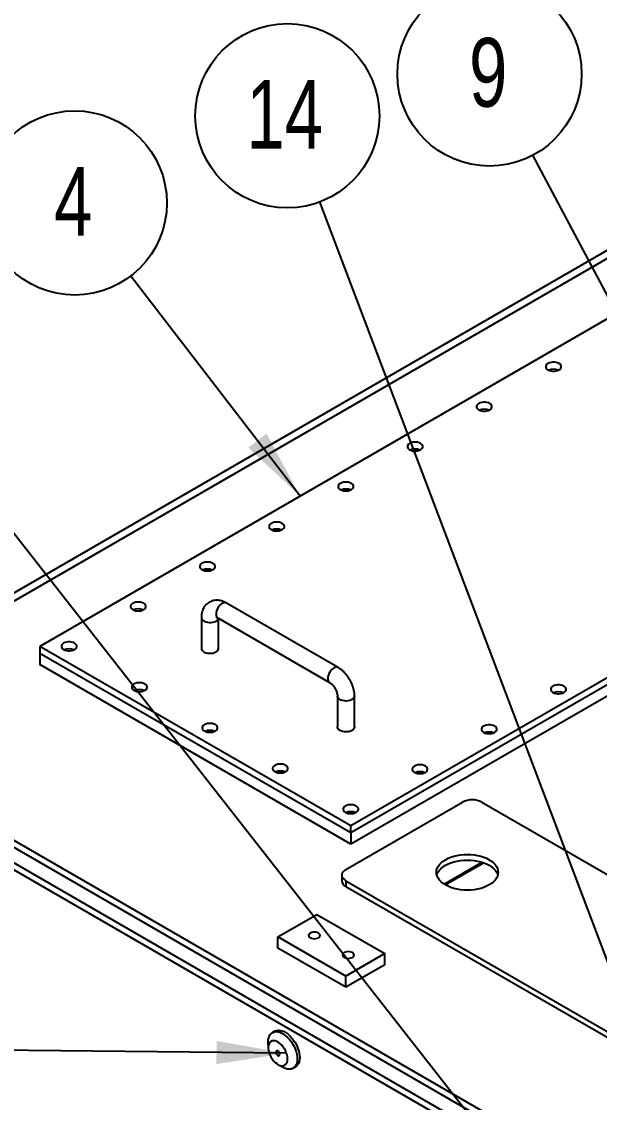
# Model space of a CAD drawing. Header units: inches. Extents: x -1 to 16.5, y 0 to 13.1.
# Drawn here: x 0.794 to 1.495, y 9.705 to 11.015 of the extents above; entities that cross this region are included whole.
import ezdxf

# ---------------------------------------------------------------- set-up
doc = ezdxf.new("R2010")
doc.units = ezdxf.units.IN
doc.header["$MEASUREMENT"] = 0
doc.layers.add('FORMAT', color=7, linetype='Continuous')
doc.styles.add('SLDTEXTSTYLE0', font='TXT', dxfattribs={"width": 0.75})
doc.dimstyles.new('SLDDIMSTYLE6', dxfattribs={"dimtxt": 0.18, "dimasz": 0.084961, "dimexe": 0, "dimexo": 0.0625, "dimgap": 0, "dimtad": 0, "dimtih": 1, "dimtoh": 1, "dimdec": 0, "dimrnd": 1e-09, "dimzin": 0, "dimdsep": 46, "dimtxsty": 'Standard', "dimsah": 1, "dimcen": 0.09, "dimadec": 0, "dimazin": 0, "dimtfac": 0.084961, "dimtdec": 0, "dimtofl": 0, "dimtmove": 0, "dimatfit": 3, "dimfxl": 0, "dimfrac": 2, "dimtolj": 1, "dimtzin": 0, "dimarcsym": 0})
doc.dimstyles.new('SLDDIMSTYLE7', dxfattribs={"dimtxt": 0.18, "dimasz": 0.026142, "dimexe": 0, "dimexo": 0.0625, "dimgap": 0, "dimtad": 0, "dimtih": 1, "dimtoh": 1, "dimdec": 0, "dimrnd": 1e-09, "dimzin": 0, "dimdsep": 46, "dimtxsty": 'Standard', "dimblk1": 'DOT', "dimblk2": 'DOT', "dimsah": 1, "dimcen": 0.09, "dimadec": 0, "dimazin": 0, "dimtfac": 0.026142, "dimtdec": 0, "dimtofl": 0, "dimtmove": 0, "dimatfit": 3, "dimldrblk": 'DOT', "dimfxl": 0, "dimfrac": 2, "dimtolj": 1, "dimtzin": 0, "dimarcsym": 0})

# ---------------------------------------------------------------- blocks, each defined once
blk = doc.blocks.new('Drawing View43')
at = {"color": 7, "linetype": 'Continuous', "lineweight": 25}
for p, q in [((-1.8888, 0.6757), (-2.9966, 0.0361)), ((-2.9819, 0.0548), (-1.9433, 0.6544)), ((-2.0067, 0.5345), (-2.7138, 0.1263)), ((-1.6295, 0.3168), (-2.3367, -0.0914)), ((-1.6295, 0.3083), (-2.3367, -0.0999)), ((-1.6295, 0.3083), (-2.3367, -0.0999)), ((-1.6295, 0.2947), (-2.3367, -0.1135)), ((-2.3519, 0.1007), (-2.4874, 0.1789)), ((-2.5178, 0.1614), (-2.5178, 0.1239)), ((-2.4979, 0.1609), (-2.3623, 0.0826)), ((-2.497, 0.1239), (-2.497, 0.1603)), ((-2.7138, 0.1263), (-2.7138, 0.1178)), ((-2.3367, -0.0914), (-2.7138, 0.1263)), ((-2.3367, -0.0999), (-2.7138, 0.1178)), ((-2.3367, -0.0999), (-2.7138, 0.1178)), ((-2.7138, 0.1178), (-2.7138, 0.1042)), ((-2.3367, -0.1135), (-2.7138, 0.1042)), ((-2.3528, 0.0661), (-2.3528, 0.0287)), ((-2.332, 0.0287), (-2.332, 0.0661)), ((-1.2289, -0.9844), (-2.9966, 0.0361)), ((-1.2289, -0.9929), (-2.9966, 0.0276)), ((-2.9981, 0.0098), (-1.2598, -0.9937)), ((-2.9981, 0.0013), (-1.2598, -1.0022)), ((-2.3425, -0.1442), (-2.2011, -0.0625)), ((-2.1776, -0.0625), (-1.4115, -0.5047)), ((-2.3367, -0.0999), (-2.3367, -0.0914)), ((-2.3367, -0.0999), (-2.3367, -0.1135)), ((-2.2232, -0.162), (-2.1771, -0.1354)), ((-2.222, -0.1627), (-2.1756, -0.1359)), ((-2.3474, -0.151), (-2.3474, -0.1578)), ((-2.3425, -0.1578), (-1.5765, -0.6)), ((-2.3425, -0.1578), (-2.3425, -0.1646)), ((-2.3425, -0.1646), (-1.5765, -0.6068)), ((-2.425, -0.2258), (-2.3779, -0.1986)), ((-2.3779, -0.1986), (-2.2954, -0.2462)), ((-2.425, -0.2394), (-2.425, -0.2258)), ((-2.3425, -0.2734), (-2.425, -0.2258)), ((-2.3425, -0.287), (-2.425, -0.2394)), ((-2.2954, -0.2462), (-2.3425, -0.2734)), ((-2.2954, -0.2598), (-2.2954, -0.2462)), ((-2.2954, -0.2598), (-2.3425, -0.287)), ((-2.3425, -0.287), (-2.3425, -0.2734)), ((-2.4287, -0.3402), (-2.4317, -0.3419)), ((-2.4067, -0.3852), (-2.4037, -0.3835))]:
    blk.add_line(p, q, dxfattribs=at)
at = {"color": 7, "linetype": 'Continuous', "lineweight": 25, "flags": 128}
for points in [[(-2.084, 0.4618), (-2.0827, 0.4627), (-2.0818, 0.4638), (-2.0813, 0.465), (-2.0813, 0.4662), (-2.0818, 0.4674), (-2.0827, 0.4685), (-2.084, 0.4694), (-2.0857, 0.4702), (-2.0875, 0.4707), (-2.0896, 0.471), (-2.0917, 0.471), (-2.0937, 0.4707), (-2.0956, 0.4702), (-2.0973, 0.4694), (-2.0986, 0.4685), (-2.0995, 0.4674), (-2.1, 0.4662), (-2.1, 0.465), (-2.0995, 0.4638), (-2.0986, 0.4627), (-2.0973, 0.4618), (-2.0956, 0.461), (-2.0937, 0.4605), (-2.0917, 0.4602), (-2.0896, 0.4602), (-2.0875, 0.4605), (-2.0857, 0.461), (-2.084, 0.4618)], [(-2.168, 0.4133), (-2.1667, 0.4142), (-2.1658, 0.4153), (-2.1653, 0.4165), (-2.1653, 0.4177), (-2.1658, 0.4189), (-2.1667, 0.42), (-2.168, 0.421), (-2.1696, 0.4217), (-2.1715, 0.4222), (-2.1736, 0.4225), (-2.1757, 0.4225), (-2.1777, 0.4222), (-2.1796, 0.4217), (-2.1812, 0.421), (-2.1825, 0.42), (-2.1835, 0.4189), (-2.1839, 0.4177), (-2.1839, 0.4165), (-2.1835, 0.4153), (-2.1825, 0.4142), (-2.1812, 0.4133), (-2.1796, 0.4125), (-2.1777, 0.412), (-2.1757, 0.4117), (-2.1736, 0.4117), (-2.1715, 0.412), (-2.1696, 0.4125), (-2.168, 0.4133)], [(-2.2519, 0.3648), (-2.2506, 0.3658), (-2.2497, 0.3669), (-2.2493, 0.368), (-2.2493, 0.3693), (-2.2497, 0.3704), (-2.2506, 0.3715), (-2.2519, 0.3725), (-2.2536, 0.3732), (-2.2555, 0.3738), (-2.2575, 0.374), (-2.2596, 0.374), (-2.2617, 0.3738), (-2.2636, 0.3732), (-2.2652, 0.3725), (-2.2665, 0.3715), (-2.2674, 0.3704), (-2.2679, 0.3693), (-2.2679, 0.368), (-2.2674, 0.3669), (-2.2665, 0.3658), (-2.2652, 0.3648), (-2.2636, 0.3641), (-2.2617, 0.3635), (-2.2596, 0.3633), (-2.2575, 0.3633), (-2.2555, 0.3635), (-2.2536, 0.3641), (-2.2519, 0.3648)], [(-2.3359, 0.3164), (-2.3346, 0.3173), (-2.3337, 0.3184), (-2.3332, 0.3196), (-2.3332, 0.3208), (-2.3337, 0.322), (-2.3346, 0.3231), (-2.3359, 0.324), (-2.3376, 0.3248), (-2.3395, 0.3253), (-2.3415, 0.3256), (-2.3436, 0.3256), (-2.3456, 0.3253), (-2.3475, 0.3248), (-2.3492, 0.324), (-2.3505, 0.3231), (-2.3514, 0.322), (-2.3519, 0.3208), (-2.3519, 0.3196), (-2.3514, 0.3184), (-2.3505, 0.3173), (-2.3492, 0.3164), (-2.3475, 0.3156), (-2.3456, 0.3151), (-2.3436, 0.3148), (-2.3415, 0.3148), (-2.3395, 0.3151), (-2.3376, 0.3156), (-2.3359, 0.3164)], [(-2.4199, 0.2679), (-2.4186, 0.2688), (-2.4177, 0.2699), (-2.4172, 0.2711), (-2.4172, 0.2723), (-2.4177, 0.2735), (-2.4186, 0.2746), (-2.4199, 0.2755), (-2.4215, 0.2763), (-2.4234, 0.2768), (-2.4255, 0.2771), (-2.4276, 0.2771), (-2.4296, 0.2768), (-2.4315, 0.2763), (-2.4331, 0.2755), (-2.4345, 0.2746), (-2.4354, 0.2735), (-2.4358, 0.2723), (-2.4358, 0.2711), (-2.4354, 0.2699), (-2.4345, 0.2688), (-2.4331, 0.2679), (-2.4315, 0.2671), (-2.4296, 0.2666), (-2.4276, 0.2663), (-2.4255, 0.2663), (-2.4234, 0.2666), (-2.4215, 0.2671), (-2.4199, 0.2679)], [(-2.5039, 0.2194), (-2.5025, 0.2203), (-2.5016, 0.2214), (-2.5012, 0.2226), (-2.5012, 0.2238), (-2.5016, 0.225), (-2.5025, 0.2261), (-2.5039, 0.2271), (-2.5055, 0.2278), (-2.5074, 0.2283), (-2.5094, 0.2286), (-2.5115, 0.2286), (-2.5136, 0.2283), (-2.5155, 0.2278), (-2.5171, 0.2271), (-2.5184, 0.2261), (-2.5193, 0.225), (-2.5198, 0.2238), (-2.5198, 0.2226), (-2.5193, 0.2214), (-2.5184, 0.2203), (-2.5171, 0.2194), (-2.5155, 0.2186), (-2.5136, 0.2181), (-2.5115, 0.2179), (-2.5094, 0.2179), (-2.5074, 0.2181), (-2.5055, 0.2186), (-2.5039, 0.2194)], [(-2.5878, 0.1709), (-2.5865, 0.1719), (-2.5856, 0.173), (-2.5851, 0.1741), (-2.5851, 0.1754), (-2.5856, 0.1765), (-2.5865, 0.1776), (-2.5878, 0.1786), (-2.5895, 0.1793), (-2.5914, 0.1799), (-2.5934, 0.1801), (-2.5955, 0.1801), (-2.5976, 0.1799), (-2.5994, 0.1793), (-2.6011, 0.1786), (-2.6024, 0.1776), (-2.6033, 0.1765), (-2.6038, 0.1754), (-2.6038, 0.1741), (-2.6033, 0.173), (-2.6024, 0.1719), (-2.6011, 0.1709), (-2.5994, 0.1702), (-2.5976, 0.1696), (-2.5955, 0.1694), (-2.5934, 0.1694), (-2.5914, 0.1696), (-2.5895, 0.1702), (-2.5878, 0.1709)], [(-2.4874, 0.1789), (-2.4876, 0.179), (-2.4889, 0.1794), (-2.4903, 0.1793), (-2.4919, 0.1788), (-2.4934, 0.1779), (-2.495, 0.1766), (-2.4964, 0.175), (-2.4977, 0.1731), (-2.4987, 0.1711), (-2.4995, 0.1691), (-2.4999, 0.1671), (-2.5, 0.1652), (-2.4997, 0.1635), (-2.4992, 0.1621), (-2.4983, 0.1611), (-2.4979, 0.1609)], [(-2.5178, 0.1614), (-2.5176, 0.1602), (-2.517, 0.159), (-2.5158, 0.1579), (-2.5143, 0.1569), (-2.5125, 0.1561), (-2.5104, 0.1556), (-2.5082, 0.1554), (-2.506, 0.1554), (-2.5038, 0.1557), (-2.5018, 0.1563), (-2.5, 0.1571)], [(-2.6718, 0.1225), (-2.6705, 0.1234), (-2.6696, 0.1245), (-2.6691, 0.1257), (-2.6691, 0.1269), (-2.6696, 0.1281), (-2.6705, 0.1292), (-2.6718, 0.1301), (-2.6734, 0.1309), (-2.6753, 0.1314), (-2.6774, 0.1317), (-2.6795, 0.1317), (-2.6815, 0.1314), (-2.6834, 0.1309), (-2.6851, 0.1301), (-2.6864, 0.1292), (-2.6873, 0.1281), (-2.6877, 0.1269), (-2.6877, 0.1257), (-2.6873, 0.1245), (-2.6864, 0.1234), (-2.6851, 0.1225), (-2.6834, 0.1217), (-2.6815, 0.1212), (-2.6795, 0.1209), (-2.6774, 0.1209), (-2.6753, 0.1212), (-2.6734, 0.1217), (-2.6718, 0.1225)], [(-2.5178, 0.1239), (-2.5176, 0.1228), (-2.517, 0.1216), (-2.5158, 0.1204), (-2.5143, 0.1195), (-2.5125, 0.1187), (-2.5104, 0.1182), (-2.5082, 0.118), (-2.506, 0.118), (-2.5038, 0.1183), (-2.5018, 0.1189), (-2.5, 0.1197)], [(-2.3519, 0.1007), (-2.3521, 0.1007), (-2.3533, 0.1011), (-2.3548, 0.1011), (-2.3563, 0.1006), (-2.3579, 0.0996), (-2.3595, 0.0983), (-2.3609, 0.0967), (-2.3622, 0.0949), (-2.3632, 0.0929), (-2.364, 0.0908), (-2.3644, 0.0888), (-2.3645, 0.0869), (-2.3642, 0.0853), (-2.3636, 0.0839), (-2.3627, 0.0829), (-2.3624, 0.0826)], [(-2.5864, 0.0731), (-2.585, 0.0741), (-2.5841, 0.0752), (-2.5837, 0.0764), (-2.5837, 0.0776), (-2.5841, 0.0787), (-2.585, 0.0798), (-2.5864, 0.0808), (-2.588, 0.0815), (-2.5899, 0.0821), (-2.5919, 0.0823), (-2.594, 0.0823), (-2.5961, 0.0821), (-2.598, 0.0815), (-2.5996, 0.0808), (-2.6009, 0.0798), (-2.6018, 0.0787), (-2.6023, 0.0776), (-2.6023, 0.0764), (-2.6018, 0.0752), (-2.6009, 0.0741), (-2.5996, 0.0731), (-2.598, 0.0724), (-2.5961, 0.0718), (-2.594, 0.0716), (-2.5919, 0.0716), (-2.5899, 0.0718), (-2.588, 0.0724), (-2.5864, 0.0731)], [(-2.0781, 0.0706), (-2.0768, 0.0715), (-2.0759, 0.0726), (-2.0754, 0.0738), (-2.0754, 0.075), (-2.0759, 0.0762), (-2.0768, 0.0773), (-2.0781, 0.0782), (-2.0798, 0.079), (-2.0817, 0.0795), (-2.0837, 0.0798), (-2.0858, 0.0798), (-2.0878, 0.0795), (-2.0897, 0.079), (-2.0914, 0.0782), (-2.0927, 0.0773), (-2.0936, 0.0762), (-2.0941, 0.075), (-2.0941, 0.0738), (-2.0936, 0.0726), (-2.0927, 0.0715), (-2.0914, 0.0706), (-2.0897, 0.0698), (-2.0878, 0.0693), (-2.0858, 0.069), (-2.0837, 0.069), (-2.0817, 0.0693), (-2.0798, 0.0698), (-2.0781, 0.0706)], [(-2.332, 0.0661), (-2.332, 0.066), (-2.3323, 0.0647), (-2.3331, 0.0635), (-2.3343, 0.0624), (-2.3359, 0.0614), (-2.3378, 0.0607), (-2.3399, 0.0603), (-2.3421, 0.0601), (-2.3444, 0.0602), (-2.3465, 0.0606), (-2.3485, 0.0612), (-2.3501, 0.0621), (-2.3515, 0.0632), (-2.3523, 0.0644), (-2.3528, 0.0656), (-2.3528, 0.0661)], [(-2.5009, 0.0238), (-2.4996, 0.0248), (-2.4987, 0.0258), (-2.4982, 0.027), (-2.4982, 0.0282), (-2.4987, 0.0294), (-2.4996, 0.0305), (-2.5009, 0.0315), (-2.5026, 0.0322), (-2.5044, 0.0327), (-2.5065, 0.033), (-2.5086, 0.033), (-2.5106, 0.0327), (-2.5125, 0.0322), (-2.5142, 0.0315), (-2.5155, 0.0305), (-2.5164, 0.0294), (-2.5169, 0.0282), (-2.5169, 0.027), (-2.5164, 0.0258), (-2.5155, 0.0248), (-2.5142, 0.0238), (-2.5125, 0.023), (-2.5106, 0.0225), (-2.5086, 0.0223), (-2.5065, 0.0223), (-2.5044, 0.0225), (-2.5026, 0.023), (-2.5009, 0.0238)], [(-2.332, 0.0287), (-2.332, 0.0285), (-2.3323, 0.0273), (-2.3331, 0.026), (-2.3343, 0.0249), (-2.3359, 0.024), (-2.3378, 0.0233), (-2.3399, 0.0229), (-2.3421, 0.0227), (-2.3444, 0.0228), (-2.3465, 0.0232), (-2.3485, 0.0238), (-2.3501, 0.0247), (-2.3515, 0.0257), (-2.3523, 0.0269), (-2.3528, 0.0282), (-2.3528, 0.0287)], [(-2.1621, 0.0221), (-2.1608, 0.0231), (-2.1599, 0.0241), (-2.1594, 0.0253), (-2.1594, 0.0265), (-2.1599, 0.0277), (-2.1608, 0.0288), (-2.1621, 0.0298), (-2.1637, 0.0305), (-2.1656, 0.031), (-2.1677, 0.0313), (-2.1698, 0.0313), (-2.1718, 0.031), (-2.1737, 0.0305), (-2.1753, 0.0298), (-2.1767, 0.0288), (-2.1776, 0.0277), (-2.178, 0.0265), (-2.178, 0.0253), (-2.1776, 0.0241), (-2.1767, 0.0231), (-2.1753, 0.0221), (-2.1737, 0.0213), (-2.1718, 0.0208), (-2.1698, 0.0206), (-2.1677, 0.0206), (-2.1656, 0.0208), (-2.1637, 0.0213), (-2.1621, 0.0221)], [(-2.4155, -0.0255), (-2.4142, -0.0246), (-2.4132, -0.0235), (-2.4128, -0.0223), (-2.4128, -0.0211), (-2.4132, -0.0199), (-2.4142, -0.0188), (-2.4155, -0.0179), (-2.4171, -0.0171), (-2.419, -0.0166), (-2.421, -0.0163), (-2.4231, -0.0163), (-2.4252, -0.0166), (-2.4271, -0.0171), (-2.4287, -0.0179), (-2.43, -0.0188), (-2.4309, -0.0199), (-2.4314, -0.0211), (-2.4314, -0.0223), (-2.4309, -0.0235), (-2.43, -0.0246), (-2.4287, -0.0255), (-2.4271, -0.0263), (-2.4252, -0.0268), (-2.4231, -0.0271), (-2.421, -0.0271), (-2.419, -0.0268), (-2.4171, -0.0263), (-2.4155, -0.0255)], [(-2.2461, -0.0264), (-2.2447, -0.0254), (-2.2438, -0.0243), (-2.2434, -0.0231), (-2.2434, -0.0219), (-2.2438, -0.0208), (-2.2447, -0.0197), (-2.2461, -0.0187), (-2.2477, -0.018), (-2.2496, -0.0174), (-2.2516, -0.0172), (-2.2537, -0.0172), (-2.2558, -0.0174), (-2.2577, -0.018), (-2.2593, -0.0187), (-2.2606, -0.0197), (-2.2615, -0.0208), (-2.262, -0.0219), (-2.262, -0.0231), (-2.2615, -0.0243), (-2.2606, -0.0254), (-2.2593, -0.0264), (-2.2577, -0.0271), (-2.2558, -0.0277), (-2.2537, -0.0279), (-2.2516, -0.0279), (-2.2496, -0.0277), (-2.2477, -0.0271), (-2.2461, -0.0264)], [(-2.33, -0.0748), (-2.3287, -0.0739), (-2.3278, -0.0728), (-2.3273, -0.0716), (-2.3273, -0.0704), (-2.3278, -0.0692), (-2.3287, -0.0681), (-2.33, -0.0672), (-2.3317, -0.0664), (-2.3336, -0.0659), (-2.3356, -0.0656), (-2.3377, -0.0656), (-2.3398, -0.0659), (-2.3416, -0.0664), (-2.3433, -0.0672), (-2.3446, -0.0681), (-2.3455, -0.0692), (-2.346, -0.0704), (-2.346, -0.0716), (-2.3455, -0.0728), (-2.3446, -0.0739), (-2.3433, -0.0748), (-2.3416, -0.0756), (-2.3398, -0.0761), (-2.3377, -0.0764), (-2.3356, -0.0764), (-2.3336, -0.0761), (-2.3317, -0.0756), (-2.33, -0.0748)], [(-2.2218, -0.1629), (-2.2246, -0.1611), (-2.227, -0.1591), (-2.229, -0.157), (-2.2306, -0.1547), (-2.2318, -0.1524), (-2.2325, -0.15), (-2.2327, -0.1476), (-2.2325, -0.1451), (-2.2318, -0.1427), (-2.2306, -0.1404), (-2.229, -0.1382), (-2.227, -0.136), (-2.2246, -0.1341), (-2.2218, -0.1323), (-2.2186, -0.1306), (-2.2152, -0.1292), (-2.2115, -0.1281), (-2.2076, -0.1271), (-2.2036, -0.1265), (-2.1994, -0.126), (-2.1952, -0.1259), (-2.191, -0.126), (-2.1869, -0.1265), (-2.1828, -0.1271), (-2.179, -0.1281), (-2.1753, -0.1292), (-2.1719, -0.1306), (-2.1687, -0.1323), (-2.1659, -0.1341), (-2.1635, -0.136), (-2.1614, -0.1382), (-2.1598, -0.1404), (-2.1587, -0.1427), (-2.158, -0.1451), (-2.1577, -0.1476), (-2.158, -0.15), (-2.1587, -0.1524), (-2.1598, -0.1547), (-2.1614, -0.157), (-2.1635, -0.1591), (-2.1659, -0.1611), (-2.1687, -0.1629), (-2.1719, -0.1645), (-2.1753, -0.1659), (-2.179, -0.1671), (-2.1828, -0.168), (-2.1869, -0.1687), (-2.191, -0.1691), (-2.1952, -0.1692), (-2.1994, -0.1691), (-2.2036, -0.1687), (-2.2076, -0.168), (-2.2115, -0.1671), (-2.2152, -0.1659), (-2.2186, -0.1645), (-2.2218, -0.1629)], [(-2.2323, -0.151), (-2.2318, -0.1495), (-2.2306, -0.1472), (-2.229, -0.145), (-2.227, -0.1428), (-2.2246, -0.1409), (-2.2218, -0.1391), (-2.2186, -0.1374), (-2.2152, -0.136), (-2.2115, -0.1349), (-2.2076, -0.1339), (-2.2036, -0.1333), (-2.1994, -0.1329), (-2.1952, -0.1327), (-2.191, -0.1329), (-2.1869, -0.1333), (-2.1828, -0.1339), (-2.179, -0.1349), (-2.1753, -0.136), (-2.1719, -0.1374), (-2.1687, -0.1391), (-2.1659, -0.1409), (-2.1635, -0.1428), (-2.1614, -0.145), (-2.1598, -0.1472), (-2.1587, -0.1495), (-2.1582, -0.151)], [(-2.3425, -0.1442), (-2.3444, -0.1454), (-2.3459, -0.1469), (-2.3469, -0.1485), (-2.3474, -0.1501), (-2.3474, -0.1518), (-2.3469, -0.1535), (-2.3459, -0.155), (-2.3444, -0.1565), (-2.3425, -0.1578)], [(-2.3759, -0.227), (-2.3748, -0.2261), (-2.3741, -0.2251), (-2.3738, -0.2241), (-2.3741, -0.223), (-2.3748, -0.2221), (-2.3759, -0.2212), (-2.3773, -0.2206), (-2.379, -0.2202), (-2.3808, -0.22), (-2.3827, -0.2202), (-2.3844, -0.2206), (-2.3858, -0.2212), (-2.3869, -0.2221), (-2.3876, -0.223), (-2.3879, -0.2241), (-2.3876, -0.2251), (-2.3869, -0.2261), (-2.3858, -0.227), (-2.3844, -0.2276), (-2.3827, -0.228), (-2.3808, -0.2282), (-2.379, -0.228), (-2.3773, -0.2276), (-2.3759, -0.227)], [(-2.3346, -0.2508), (-2.3335, -0.2499), (-2.3328, -0.249), (-2.3326, -0.2479), (-2.3328, -0.2469), (-2.3335, -0.2459), (-2.3346, -0.245), (-2.3361, -0.2444), (-2.3378, -0.244), (-2.3396, -0.2438), (-2.3414, -0.244), (-2.3431, -0.2444), (-2.3446, -0.245), (-2.3457, -0.2459), (-2.3464, -0.2469), (-2.3466, -0.2479), (-2.3464, -0.249), (-2.3457, -0.2499), (-2.3446, -0.2508), (-2.3431, -0.2514), (-2.3414, -0.2518), (-2.3396, -0.252), (-2.3378, -0.2518), (-2.3361, -0.2514), (-2.3346, -0.2508)], [(-2.4287, -0.3402), (-2.4283, -0.34), (-2.4264, -0.3393), (-2.4243, -0.3391), (-2.4221, -0.3392), (-2.4198, -0.3398), (-2.4174, -0.3408), (-2.415, -0.3422), (-2.4126, -0.344), (-2.4103, -0.3461), (-2.4081, -0.3485), (-2.406, -0.3511), (-2.4041, -0.3539), (-2.4025, -0.3569), (-2.4011, -0.36), (-2.4, -0.3631), (-2.3992, -0.3662), (-2.3987, -0.3692), (-2.3985, -0.3721), (-2.3987, -0.3748), (-2.3992, -0.3772), (-2.4, -0.3794), (-2.4011, -0.3812), (-2.4025, -0.3827), (-2.4037, -0.3835)], [(-2.4368, -0.3534), (-2.4367, -0.3507), (-2.4362, -0.3482), (-2.4354, -0.3461), (-2.4343, -0.3443), (-2.4329, -0.3428), (-2.4312, -0.3417), (-2.4293, -0.341), (-2.4273, -0.3408), (-2.4251, -0.3409), (-2.4227, -0.3415), (-2.4204, -0.3425), (-2.4179, -0.3439), (-2.4156, -0.3457), (-2.4132, -0.3478), (-2.411, -0.3502), (-2.409, -0.3528), (-2.4071, -0.3556), (-2.4054, -0.3586), (-2.404, -0.3617), (-2.4029, -0.3648), (-2.4021, -0.3679), (-2.4016, -0.3709), (-2.4015, -0.3738), (-2.4016, -0.3765), (-2.4021, -0.3789), (-2.4029, -0.3811), (-2.404, -0.3829), (-2.4054, -0.3844), (-2.4071, -0.3855), (-2.409, -0.3861), (-2.411, -0.3864), (-2.4132, -0.3862), (-2.4156, -0.3856), (-2.4179, -0.3846), (-2.4204, -0.3833), (-2.4224, -0.3818)], [(-2.4133, -0.3738), (-2.4134, -0.3714), (-2.4139, -0.3689), (-2.4148, -0.3663), (-2.4159, -0.3637), (-2.4173, -0.3613), (-2.4189, -0.359), (-2.4206, -0.3569), (-2.4226, -0.3551), (-2.4245, -0.3537), (-2.4265, -0.3526), (-2.4285, -0.352), (-2.4303, -0.3518), (-2.4321, -0.352), (-2.4336, -0.3527), (-2.4348, -0.3537), (-2.4358, -0.3552), (-2.4364, -0.357), (-2.4368, -0.3591), (-2.4368, -0.3614), (-2.4364, -0.3638), (-2.4358, -0.3664), (-2.4348, -0.369), (-2.4336, -0.3715), (-2.4321, -0.3739), (-2.4303, -0.3761), (-2.4285, -0.378), (-2.4265, -0.3796), (-2.4245, -0.3809), (-2.4226, -0.3817), (-2.4206, -0.3821), (-2.4189, -0.3821), (-2.4173, -0.3817), (-2.4159, -0.3808), (-2.4148, -0.3796), (-2.4139, -0.3779), (-2.4134, -0.376), (-2.4133, -0.3738)], [(-2.4365, -0.3573), (-2.4367, -0.3563), (-2.4368, -0.3534)], [(-2.4227, -0.3684), (-2.4229, -0.3672), (-2.4234, -0.366), (-2.4241, -0.365), (-2.425, -0.3642), (-2.426, -0.3639), (-2.4267, -0.3641), (-2.4272, -0.3647), (-2.4274, -0.3656), (-2.4272, -0.3668), (-2.4267, -0.368), (-2.426, -0.369), (-2.425, -0.3697), (-2.4241, -0.37), (-2.4234, -0.3699), (-2.4229, -0.3693), (-2.4227, -0.3684)]]:
    blk.add_lwpolyline(points, dxfattribs=at)
at = {"color": 7, "linetype": 'Continuous', "lineweight": 25}
for centre, radius, start, end in [((-2.0906, 0.4478), 0.0147, 66.8051, 113.1949), ((-2.1746, 0.3993), 0.0147, 66.8051, 113.1949), ((-2.2586, 0.3509), 0.0147, 66.8051, 113.1949), ((-2.3425, 0.3024), 0.0147, 66.8051, 113.1949), ((-2.4265, 0.2539), 0.0147, 66.8051, 113.1949), ((-2.5105, 0.2054), 0.0147, 66.8051, 113.1949), ((-2.5945, 0.157), 0.0147, 66.8051, 113.1949), ((-2.5026, 0.1624), 0.00584, 296.3444, 340.636), ((-2.6784, 0.1085), 0.0147, 66.8051, 113.1949), ((-2.5021, 0.1244), 0.00515, 293.8101, 354.8697), ((-2.593, 0.0592), 0.0147, 66.8051, 113.1949), ((-2.0847, 0.0566), 0.0147, 66.8051, 113.1949), ((-2.5075, 0.0098), 0.0147, 66.8051, 113.1949), ((-2.1687, 0.0081), 0.0147, 66.8051, 113.1949), ((-2.4221, -0.0395), 0.0147, 66.8051, 113.1949), ((-2.2527, -0.0403), 0.0147, 66.8051, 113.1949), ((-2.1893, -0.0851), 0.0255, 62.4805, 117.5195), ((-2.3367, -0.0888), 0.0147, 66.8051, 113.1949), ((-2.3393, -0.1571), 0.00816, 184.7823, 246.5379)]:
    blk.add_arc(centre, radius, start, end, dxfattribs=at)
for points, knots in [([(-2.4874, 0.1789), (-2.488, 0.1792), (-2.4896, 0.1801), (-2.4921, 0.1811), (-2.495, 0.1819), (-2.4977, 0.1823), (-2.5004, 0.1823), (-2.5031, 0.182), (-2.5057, 0.1812), (-2.5082, 0.18), (-2.5105, 0.1785), (-2.5124, 0.1767), (-2.5141, 0.1746), (-2.5155, 0.1723), (-2.5165, 0.1697), (-2.5173, 0.167), (-2.5177, 0.1642), (-2.5178, 0.1623), (-2.5178, 0.1614)], [0, 0, 0, 0, 0.042855, 0.118271, 0.184422, 0.248247, 0.309998, 0.370155, 0.435209, 0.498403, 0.560261, 0.621419, 0.682529, 0.744359, 0.807646, 0.873016, 0.940834, 1, 1, 1, 1]), ([(-2.4993, 0.1615), (-2.4993, 0.1615), (-2.4994, 0.1615), (-2.4991, 0.1615), (-2.4986, 0.1613), (-2.4981, 0.161), (-2.4979, 0.1609)], [0, 0, 0, 0, 0.015407, 0.382079, 0.724846, 1, 1, 1, 1]), ([(-2.332, 0.0661), (-2.332, 0.0668), (-2.332, 0.0685), (-2.3324, 0.0714), (-2.3331, 0.0748), (-2.3341, 0.0782), (-2.3354, 0.0815), (-2.337, 0.0848), (-2.3389, 0.0879), (-2.3409, 0.0908), (-2.3432, 0.0936), (-2.3457, 0.0961), (-2.3483, 0.0983), (-2.3504, 0.0998), (-2.3516, 0.1005), (-2.3519, 0.1007)], [0, 0, 0, 0, 0.048986, 0.133537, 0.218093, 0.302463, 0.38648, 0.47023, 0.553927, 0.637834, 0.722169, 0.807239, 0.893309, 0.974577, 1, 1, 1, 1]), ([(-2.3623, 0.0826), (-2.3622, 0.0825), (-2.3616, 0.0822), (-2.3607, 0.0815), (-2.3594, 0.0804), (-2.3581, 0.0789), (-2.3569, 0.0773), (-2.3557, 0.0755), (-2.3547, 0.0735), (-2.3539, 0.0716), (-2.3533, 0.0697), (-2.3529, 0.068), (-2.3528, 0.0668), (-2.3528, 0.0663), (-2.3528, 0.0661)], [0, 0, 0, 0, 0.046528, 0.132655, 0.220911, 0.311766, 0.404747, 0.499154, 0.59419, 0.688912, 0.782411, 0.874051, 0.96347, 1, 1, 1, 1])]:
    blk.add_open_spline(points, degree=3, knots=knots, dxfattribs=at)
blk = doc.blocks.new('SW_NOTE_0_38')
at = {"layer": 'FORMAT', "color": 0}
blk.add_circle((-0.0681, 0.0886), 0.1117, dxfattribs=at)
at = {"layer": 'FORMAT', "color": 0, "insert": (-0.0698, 0.1321), "char_height": 0.0833, "attachment_point": 2, "style": 'SLDTEXTSTYLE0'}
blk.add_mtext('4', dxfattribs=at)
blk = doc.blocks.new('SW_NOTE_0_48')
at = {"layer": 'FORMAT', "color": 0}
blk.add_circle((-0.0396, 0.1045), 0.1117, dxfattribs=at)
at = {"layer": 'FORMAT', "color": 0, "insert": (-0.0429, 0.148), "char_height": 0.08333, "attachment_point": 2, "style": 'SLDTEXTSTYLE0'}
blk.add_mtext('14', dxfattribs=at)
blk = doc.blocks.new('SW_NOTE_0_52')
at = {"layer": 'FORMAT', "color": 0}
blk.add_circle((-0.0525, 0.0986), 0.1117, dxfattribs=at)
at = {"layer": 'FORMAT', "color": 0, "insert": (-0.0541, 0.1422), "char_height": 0.0833, "attachment_point": 2, "style": 'SLDTEXTSTYLE0'}
blk.add_mtext('9', dxfattribs=at)
blk = doc.blocks.new('_Dot')
at = {"color": 0, "linetype": 'ByBlock', "lineweight": -2}
blk.add_line((-0.5, 0), (-1, 0), dxfattribs=at)
at = {"color": 0, "linetype": 'ByBlock', "const_width": 0.5}
blk.add_lwpolyline([(-0.25, 0, 1), (0.25, 0, 1)], format="xyb", close=True, dxfattribs=at)

msp = doc.modelspace()

# ---------------------------------------------------------------- block references
at = {"color": 7, "linetype": 'Continuous', "lineweight": 25}
msp.add_blockref('Drawing View43', (3.5298999, 10.1313741), dxfattribs=at)
at = {"layer": 'FORMAT'}
for name, p in [('SW_NOTE_0_52', (1.4141233, 10.85322)), ('SW_NOTE_0_48', (1.1559667, 10.796637)), ('SW_NOTE_0_38', (0.9265596, 10.706842))]:
    msp.add_blockref(name, p, dxfattribs=at)

# ---------------------------------------------------------------- leaders
for points, dimstyle in [([(1.6993794, 10.3167375), (1.4141233, 10.85322)], 'SLDDIMSTYLE7'), ([(1.6628071, 9.4581678), (1.1559667, 10.796637)], 'SLDDIMSTYLE6'), ([(1.1318572, 10.4399255), (0.9265596, 10.706842)], 'SLDDIMSTYLE6'), ([(1.4005311, 9.6088335), (0.6651913, 10.5467822)], 'SLDDIMSTYLE6'), ([(1.1153939, 9.7644), (0.475394, 9.7708978)], 'SLDDIMSTYLE6')]:
    msp.add_leader(points, dimstyle=dimstyle, dxfattribs=at)

doc.saveas('drawing.dxf')
